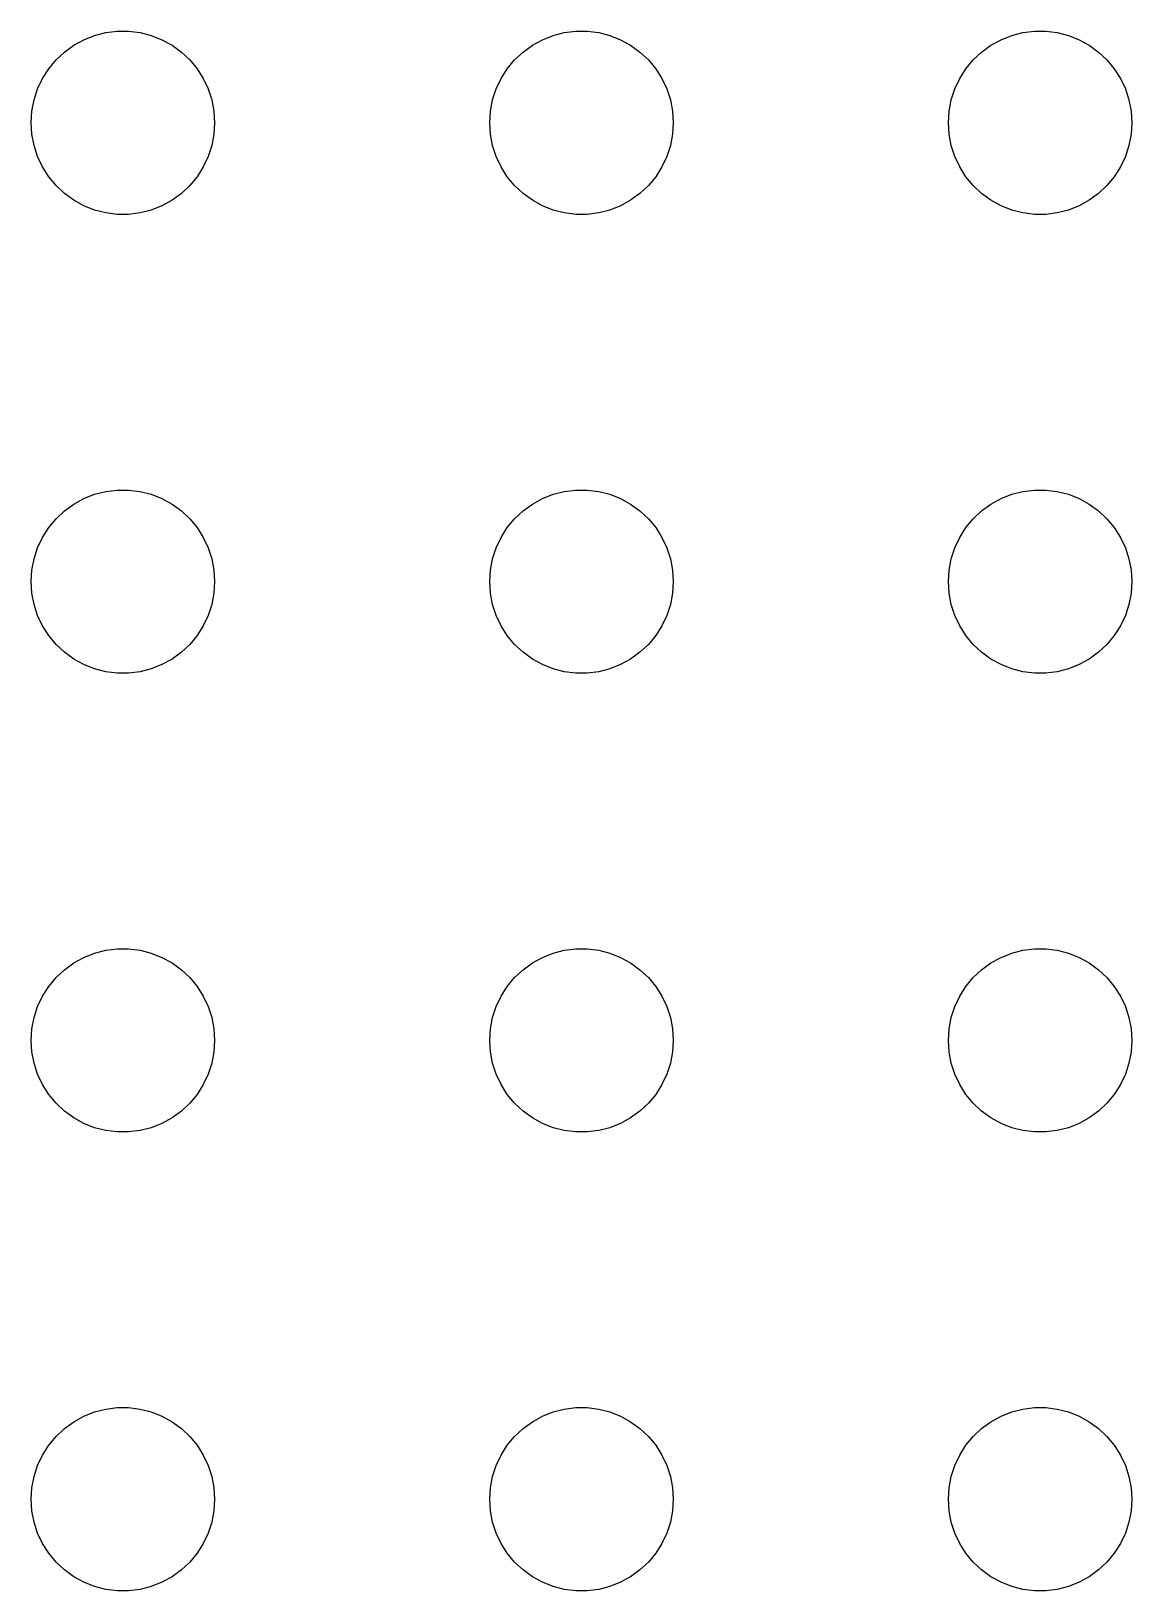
# Model space of a CAD drawing. Header units: metres. Extents: x -97 to 97, y -97 to 97.
# Drawn here: x -46.5 to -28.5, y 21 to 46.5 of the extents above; entities that cross this region are included whole.
import ezdxf

# ---------------------------------------------------------------- set-up
doc = ezdxf.new("R2010")
doc.units = ezdxf.units.M

msp = doc.modelspace()

# ---------------------------------------------------------------- linework, layer by layer
for p, q in [((-45.6387, 46.3572), (-45.4635, 46.4266)), ((-45.4635, 46.4266), (-45.2811, 46.4734)), ((-45.2811, 46.4734), (-45.0942, 46.497)), ((-45.0942, 46.497), (-44.9058, 46.497)), ((-44.9058, 46.497), (-44.7189, 46.4734)), ((-44.7189, 46.4734), (-44.5365, 46.4266)), ((-44.5365, 46.4266), (-44.3613, 46.3572)), ((-38.1387, 46.3572), (-37.9635, 46.4266)), ((-37.9635, 46.4266), (-37.7811, 46.4734)), ((-37.7811, 46.4734), (-37.5942, 46.497)), ((-37.5942, 46.497), (-37.4058, 46.497)), ((-37.4058, 46.497), (-37.2189, 46.4734)), ((-37.2189, 46.4734), (-37.0365, 46.4266)), ((-37.0365, 46.4266), (-36.8613, 46.3572)), ((-30.6387, 46.3572), (-30.4635, 46.4266)), ((-30.4635, 46.4266), (-30.2811, 46.4734)), ((-30.2811, 46.4734), (-30.0942, 46.497)), ((-30.0942, 46.497), (-29.9058, 46.497)), ((-29.9058, 46.497), (-29.7189, 46.4734)), ((-29.7189, 46.4734), (-29.5365, 46.4266)), ((-29.5365, 46.4266), (-29.3613, 46.3572)), ((-46.0934, 46.0268), (-45.9561, 46.1558)), ((-45.9561, 46.1558), (-45.8037, 46.2665)), ((-45.8037, 46.2665), (-45.6387, 46.3572)), ((-44.3613, 46.3572), (-44.1963, 46.2665)), ((-44.1963, 46.2665), (-44.0439, 46.1558)), ((-44.0439, 46.1558), (-43.9065, 46.0268)), ((-38.5934, 46.0268), (-38.4561, 46.1558)), ((-38.4561, 46.1558), (-38.3037, 46.2665)), ((-38.3037, 46.2665), (-38.1387, 46.3572)), ((-36.8613, 46.3572), (-36.6963, 46.2665)), ((-36.6963, 46.2665), (-36.5439, 46.1558)), ((-36.5439, 46.1558), (-36.4065, 46.0268)), ((-31.0934, 46.0268), (-30.9561, 46.1558)), ((-30.9561, 46.1558), (-30.8037, 46.2665)), ((-30.8037, 46.2665), (-30.6387, 46.3572)), ((-29.3613, 46.3572), (-29.1963, 46.2665)), ((-29.1963, 46.2665), (-29.0439, 46.1558)), ((-29.0439, 46.1558), (-28.9065, 46.0268)), ((-46.2135, 45.8817), (-46.0934, 46.0268)), ((-43.9065, 46.0268), (-43.7865, 45.8817)), ((-38.7135, 45.8817), (-38.5934, 46.0268)), ((-36.4065, 46.0268), (-36.2865, 45.8817)), ((-31.2135, 45.8817), (-31.0934, 46.0268)), ((-28.9065, 46.0268), (-28.7865, 45.8817)), ((-46.3947, 45.5522), (-46.3145, 45.7226)), ((-46.3145, 45.7226), (-46.2135, 45.8817)), ((-43.7865, 45.8817), (-43.6855, 45.7226)), ((-43.6855, 45.7226), (-43.6053, 45.5522)), ((-38.8947, 45.5522), (-38.8145, 45.7226)), ((-38.8145, 45.7226), (-38.7135, 45.8817)), ((-36.2865, 45.8817), (-36.1855, 45.7226)), ((-36.1855, 45.7226), (-36.1053, 45.5522)), ((-31.3947, 45.5522), (-31.3145, 45.7226)), ((-31.3145, 45.7226), (-31.2135, 45.8817)), ((-28.7865, 45.8817), (-28.6855, 45.7226)), ((-28.6855, 45.7226), (-28.6053, 45.5522)), ((-46.4529, 45.373), (-46.3947, 45.5522)), ((-43.6053, 45.5522), (-43.5471, 45.373)), ((-38.9529, 45.373), (-38.8947, 45.5522)), ((-36.1053, 45.5522), (-36.0471, 45.373)), ((-31.4529, 45.373), (-31.3947, 45.5522)), ((-28.6053, 45.5522), (-28.5471, 45.373)), ((-46.5, 45), (-46.4882, 45.188)), ((-46.4882, 45.188), (-46.4529, 45.373)), ((-43.5471, 45.373), (-43.5118, 45.188)), ((-43.5118, 45.188), (-43.5, 45)), ((-39, 45), (-38.9882, 45.188)), ((-38.9882, 45.188), (-38.9529, 45.373)), ((-36.0471, 45.373), (-36.0118, 45.188)), ((-36.0118, 45.188), (-36, 45)), ((-31.5, 45), (-31.4882, 45.188)), ((-31.4882, 45.188), (-31.4529, 45.373)), ((-28.5471, 45.373), (-28.5118, 45.188)), ((-28.5118, 45.188), (-28.5, 45)), ((-46.4882, 44.812), (-46.5, 45)), ((-43.5, 45), (-43.5118, 44.812)), ((-38.9882, 44.812), (-39, 45)), ((-36, 45), (-36.0118, 44.812)), ((-31.4882, 44.812), (-31.5, 45)), ((-28.5, 45), (-28.5118, 44.812)), ((-46.4529, 44.627), (-46.4882, 44.812)), ((-46.3947, 44.4478), (-46.4529, 44.627)), ((-43.5471, 44.627), (-43.6053, 44.4478)), ((-43.5118, 44.812), (-43.5471, 44.627)), ((-38.9529, 44.627), (-38.9882, 44.812)), ((-38.8947, 44.4478), (-38.9529, 44.627)), ((-36.0471, 44.627), (-36.1053, 44.4478)), ((-36.0118, 44.812), (-36.0471, 44.627)), ((-31.4529, 44.627), (-31.4882, 44.812)), ((-31.3947, 44.4478), (-31.4529, 44.627)), ((-28.5471, 44.627), (-28.6053, 44.4478)), ((-28.5118, 44.812), (-28.5471, 44.627)), ((-46.3145, 44.2774), (-46.3947, 44.4478)), ((-43.6053, 44.4478), (-43.6855, 44.2774)), ((-38.8145, 44.2774), (-38.8947, 44.4478)), ((-36.1053, 44.4478), (-36.1855, 44.2774)), ((-31.3145, 44.2774), (-31.3947, 44.4478)), ((-28.6053, 44.4478), (-28.6855, 44.2774)), ((-46.2135, 44.1183), (-46.3145, 44.2774)), ((-46.0934, 43.9732), (-46.2135, 44.1183)), ((-43.7865, 44.1183), (-43.9065, 43.9732)), ((-43.6855, 44.2774), (-43.7865, 44.1183)), ((-38.7135, 44.1183), (-38.8145, 44.2774)), ((-38.5934, 43.9732), (-38.7135, 44.1183)), ((-36.2865, 44.1183), (-36.4065, 43.9732)), ((-36.1855, 44.2774), (-36.2865, 44.1183)), ((-31.2135, 44.1183), (-31.3145, 44.2774)), ((-31.0934, 43.9732), (-31.2135, 44.1183)), ((-28.7865, 44.1183), (-28.9065, 43.9732)), ((-28.6855, 44.2774), (-28.7865, 44.1183)), ((-45.9561, 43.8442), (-46.0934, 43.9732)), ((-43.9065, 43.9732), (-44.0439, 43.8442)), ((-38.4561, 43.8442), (-38.5934, 43.9732)), ((-36.4065, 43.9732), (-36.5439, 43.8442)), ((-30.9561, 43.8442), (-31.0934, 43.9732)), ((-28.9065, 43.9732), (-29.0439, 43.8442)), ((-45.8037, 43.7335), (-45.9561, 43.8442)), ((-45.6387, 43.6428), (-45.8037, 43.7335)), ((-45.4635, 43.5734), (-45.6387, 43.6428)), ((-44.3613, 43.6428), (-44.5365, 43.5734)), ((-44.1963, 43.7335), (-44.3613, 43.6428)), ((-44.0439, 43.8442), (-44.1963, 43.7335)), ((-38.3037, 43.7335), (-38.4561, 43.8442)), ((-38.1387, 43.6428), (-38.3037, 43.7335)), ((-37.9635, 43.5734), (-38.1387, 43.6428)), ((-36.8613, 43.6428), (-37.0365, 43.5734)), ((-36.6963, 43.7335), (-36.8613, 43.6428)), ((-36.5439, 43.8442), (-36.6963, 43.7335)), ((-30.8037, 43.7335), (-30.9561, 43.8442)), ((-30.6387, 43.6428), (-30.8037, 43.7335)), ((-30.4635, 43.5734), (-30.6387, 43.6428)), ((-29.3613, 43.6428), (-29.5365, 43.5734)), ((-29.1963, 43.7335), (-29.3613, 43.6428)), ((-29.0439, 43.8442), (-29.1963, 43.7335)), ((-45.2811, 43.5266), (-45.4635, 43.5734)), ((-45.0942, 43.503), (-45.2811, 43.5266)), ((-44.9058, 43.503), (-45.0942, 43.503)), ((-44.7189, 43.5266), (-44.9058, 43.503)), ((-44.5365, 43.5734), (-44.7189, 43.5266)), ((-37.7811, 43.5266), (-37.9635, 43.5734)), ((-37.5942, 43.503), (-37.7811, 43.5266)), ((-37.4058, 43.503), (-37.5942, 43.503)), ((-37.2189, 43.5266), (-37.4058, 43.503)), ((-37.0365, 43.5734), (-37.2189, 43.5266)), ((-30.2811, 43.5266), (-30.4635, 43.5734)), ((-30.0942, 43.503), (-30.2811, 43.5266)), ((-29.9058, 43.503), (-30.0942, 43.503)), ((-29.7189, 43.5266), (-29.9058, 43.503)), ((-29.5365, 43.5734), (-29.7189, 43.5266)), ((-45.9561, 38.6558), (-45.8037, 38.7665)), ((-45.8037, 38.7665), (-45.6387, 38.8572)), ((-45.6387, 38.8572), (-45.4635, 38.9266)), ((-45.4635, 38.9266), (-45.2811, 38.9734)), ((-45.2811, 38.9734), (-45.0942, 38.997)), ((-45.0942, 38.997), (-44.9058, 38.997)), ((-44.9058, 38.997), (-44.7189, 38.9734)), ((-44.7189, 38.9734), (-44.5365, 38.9266)), ((-44.5365, 38.9266), (-44.3613, 38.8572)), ((-44.3613, 38.8572), (-44.1963, 38.7665)), ((-44.1963, 38.7665), (-44.0439, 38.6558)), ((-38.4561, 38.6558), (-38.3037, 38.7665)), ((-38.3037, 38.7665), (-38.1387, 38.8572)), ((-38.1387, 38.8572), (-37.9635, 38.9266)), ((-37.9635, 38.9266), (-37.7811, 38.9734)), ((-37.7811, 38.9734), (-37.5942, 38.997)), ((-37.5942, 38.997), (-37.4058, 38.997)), ((-37.4058, 38.997), (-37.2189, 38.9734)), ((-37.2189, 38.9734), (-37.0365, 38.9266)), ((-37.0365, 38.9266), (-36.8613, 38.8572)), ((-36.8613, 38.8572), (-36.6963, 38.7665)), ((-36.6963, 38.7665), (-36.5439, 38.6558)), ((-30.9561, 38.6558), (-30.8037, 38.7665)), ((-30.8037, 38.7665), (-30.6387, 38.8572)), ((-30.6387, 38.8572), (-30.4635, 38.9266)), ((-30.4635, 38.9266), (-30.2811, 38.9734)), ((-30.2811, 38.9734), (-30.0942, 38.997)), ((-30.0942, 38.997), (-29.9058, 38.997)), ((-29.9058, 38.997), (-29.7189, 38.9734)), ((-29.7189, 38.9734), (-29.5365, 38.9266)), ((-29.5365, 38.9266), (-29.3613, 38.8572)), ((-29.3613, 38.8572), (-29.1963, 38.7665)), ((-29.1963, 38.7665), (-29.0439, 38.6558)), ((-46.2135, 38.3817), (-46.0934, 38.5268)), ((-46.0934, 38.5268), (-45.9561, 38.6558)), ((-44.0439, 38.6558), (-43.9065, 38.5268)), ((-43.9065, 38.5268), (-43.7865, 38.3817)), ((-38.7135, 38.3817), (-38.5934, 38.5268)), ((-38.5934, 38.5268), (-38.4561, 38.6558)), ((-36.5439, 38.6558), (-36.4065, 38.5268)), ((-36.4065, 38.5268), (-36.2865, 38.3817)), ((-31.2135, 38.3817), (-31.0934, 38.5268)), ((-31.0934, 38.5268), (-30.9561, 38.6558)), ((-29.0439, 38.6558), (-28.9065, 38.5268)), ((-28.9065, 38.5268), (-28.7865, 38.3817)), ((-46.3145, 38.2226), (-46.2135, 38.3817)), ((-43.7865, 38.3817), (-43.6855, 38.2226)), ((-38.8145, 38.2226), (-38.7135, 38.3817)), ((-36.2865, 38.3817), (-36.1855, 38.2226)), ((-31.3145, 38.2226), (-31.2135, 38.3817)), ((-28.7865, 38.3817), (-28.6855, 38.2226)), ((-46.4529, 37.873), (-46.3947, 38.0522)), ((-46.3947, 38.0522), (-46.3145, 38.2226)), ((-43.6855, 38.2226), (-43.6053, 38.0522)), ((-43.6053, 38.0522), (-43.5471, 37.873)), ((-38.9529, 37.873), (-38.8947, 38.0522)), ((-38.8947, 38.0522), (-38.8145, 38.2226)), ((-36.1855, 38.2226), (-36.1053, 38.0522)), ((-36.1053, 38.0522), (-36.0471, 37.873)), ((-31.4529, 37.873), (-31.3947, 38.0522)), ((-31.3947, 38.0522), (-31.3145, 38.2226)), ((-28.6855, 38.2226), (-28.6053, 38.0522)), ((-28.6053, 38.0522), (-28.5471, 37.873)), ((-46.4882, 37.688), (-46.4529, 37.873)), ((-43.5471, 37.873), (-43.5118, 37.688)), ((-38.9882, 37.688), (-38.9529, 37.873)), ((-36.0471, 37.873), (-36.0118, 37.688)), ((-31.4882, 37.688), (-31.4529, 37.873)), ((-28.5471, 37.873), (-28.5118, 37.688)), ((-46.5, 37.5), (-46.4882, 37.688)), ((-46.4882, 37.312), (-46.5, 37.5)), ((-43.5118, 37.688), (-43.5, 37.5)), ((-43.5, 37.5), (-43.5118, 37.312)), ((-39, 37.5), (-38.9882, 37.688)), ((-38.9882, 37.312), (-39, 37.5)), ((-36.0118, 37.688), (-36, 37.5)), ((-36, 37.5), (-36.0118, 37.312)), ((-31.5, 37.5), (-31.4882, 37.688)), ((-31.4882, 37.312), (-31.5, 37.5)), ((-28.5118, 37.688), (-28.5, 37.5)), ((-28.5, 37.5), (-28.5118, 37.312)), ((-46.4529, 37.127), (-46.4882, 37.312)), ((-43.5118, 37.312), (-43.5471, 37.127)), ((-38.9529, 37.127), (-38.9882, 37.312)), ((-36.0118, 37.312), (-36.0471, 37.127)), ((-31.4529, 37.127), (-31.4882, 37.312)), ((-28.5118, 37.312), (-28.5471, 37.127)), ((-46.3947, 36.9478), (-46.4529, 37.127)), ((-43.5471, 37.127), (-43.6053, 36.9478)), ((-38.8947, 36.9478), (-38.9529, 37.127)), ((-36.0471, 37.127), (-36.1053, 36.9478)), ((-31.3947, 36.9478), (-31.4529, 37.127)), ((-28.5471, 37.127), (-28.6053, 36.9478)), ((-46.3145, 36.7774), (-46.3947, 36.9478)), ((-46.2135, 36.6183), (-46.3145, 36.7774)), ((-43.6855, 36.7774), (-43.7865, 36.6183)), ((-43.6053, 36.9478), (-43.6855, 36.7774)), ((-38.8145, 36.7774), (-38.8947, 36.9478)), ((-38.7135, 36.6183), (-38.8145, 36.7774)), ((-36.1855, 36.7774), (-36.2865, 36.6183)), ((-36.1053, 36.9478), (-36.1855, 36.7774)), ((-31.3145, 36.7774), (-31.3947, 36.9478)), ((-31.2135, 36.6183), (-31.3145, 36.7774)), ((-28.6855, 36.7774), (-28.7865, 36.6183)), ((-28.6053, 36.9478), (-28.6855, 36.7774)), ((-46.0934, 36.4732), (-46.2135, 36.6183)), ((-45.9561, 36.3442), (-46.0934, 36.4732)), ((-43.9065, 36.4732), (-44.0439, 36.3442)), ((-43.7865, 36.6183), (-43.9065, 36.4732)), ((-38.5934, 36.4732), (-38.7135, 36.6183)), ((-38.4561, 36.3442), (-38.5934, 36.4732)), ((-36.4065, 36.4732), (-36.5439, 36.3442)), ((-36.2865, 36.6183), (-36.4065, 36.4732)), ((-31.0934, 36.4732), (-31.2135, 36.6183)), ((-30.9561, 36.3442), (-31.0934, 36.4732)), ((-28.9065, 36.4732), (-29.0439, 36.3442)), ((-28.7865, 36.6183), (-28.9065, 36.4732)), ((-45.8037, 36.2335), (-45.9561, 36.3442)), ((-45.6387, 36.1428), (-45.8037, 36.2335)), ((-44.1963, 36.2335), (-44.3613, 36.1428)), ((-44.0439, 36.3442), (-44.1963, 36.2335)), ((-38.3037, 36.2335), (-38.4561, 36.3442)), ((-38.1387, 36.1428), (-38.3037, 36.2335)), ((-36.6963, 36.2335), (-36.8613, 36.1428)), ((-36.5439, 36.3442), (-36.6963, 36.2335)), ((-30.8037, 36.2335), (-30.9561, 36.3442)), ((-30.6387, 36.1428), (-30.8037, 36.2335)), ((-29.1963, 36.2335), (-29.3613, 36.1428)), ((-29.0439, 36.3442), (-29.1963, 36.2335)), ((-45.4635, 36.0734), (-45.6387, 36.1428)), ((-45.2811, 36.0266), (-45.4635, 36.0734)), ((-45.0942, 36.003), (-45.2811, 36.0266)), ((-44.9058, 36.003), (-45.0942, 36.003)), ((-44.7189, 36.0266), (-44.9058, 36.003)), ((-44.5365, 36.0734), (-44.7189, 36.0266)), ((-44.3613, 36.1428), (-44.5365, 36.0734)), ((-37.9635, 36.0734), (-38.1387, 36.1428)), ((-37.7811, 36.0266), (-37.9635, 36.0734)), ((-37.5942, 36.003), (-37.7811, 36.0266)), ((-37.4058, 36.003), (-37.5942, 36.003)), ((-37.2189, 36.0266), (-37.4058, 36.003)), ((-37.0365, 36.0734), (-37.2189, 36.0266)), ((-36.8613, 36.1428), (-37.0365, 36.0734)), ((-30.4635, 36.0734), (-30.6387, 36.1428)), ((-30.2811, 36.0266), (-30.4635, 36.0734)), ((-30.0942, 36.003), (-30.2811, 36.0266)), ((-29.9058, 36.003), (-30.0942, 36.003)), ((-29.7189, 36.0266), (-29.9058, 36.003)), ((-29.5365, 36.0734), (-29.7189, 36.0266)), ((-29.3613, 36.1428), (-29.5365, 36.0734)), ((-45.6387, 31.3572), (-45.4635, 31.4266)), ((-45.4635, 31.4266), (-45.2811, 31.4734)), ((-45.2811, 31.4734), (-45.0942, 31.497)), ((-45.0942, 31.497), (-44.9058, 31.497)), ((-44.9058, 31.497), (-44.7189, 31.4734)), ((-44.7189, 31.4734), (-44.5365, 31.4266)), ((-44.5365, 31.4266), (-44.3613, 31.3572)), ((-38.1387, 31.3572), (-37.9635, 31.4266)), ((-37.9635, 31.4266), (-37.7811, 31.4734)), ((-37.7811, 31.4734), (-37.5942, 31.497)), ((-37.5942, 31.497), (-37.4058, 31.497)), ((-37.4058, 31.497), (-37.2189, 31.4734)), ((-37.2189, 31.4734), (-37.0365, 31.4266)), ((-37.0365, 31.4266), (-36.8613, 31.3572)), ((-30.6387, 31.3572), (-30.4635, 31.4266)), ((-30.4635, 31.4266), (-30.2811, 31.4734)), ((-30.2811, 31.4734), (-30.0942, 31.497)), ((-30.0942, 31.497), (-29.9058, 31.497)), ((-29.9058, 31.497), (-29.7189, 31.4734)), ((-29.7189, 31.4734), (-29.5365, 31.4266)), ((-29.5365, 31.4266), (-29.3613, 31.3572)), ((-46.0934, 31.0268), (-45.9561, 31.1558)), ((-45.9561, 31.1558), (-45.8037, 31.2665)), ((-45.8037, 31.2665), (-45.6387, 31.3572)), ((-44.3613, 31.3572), (-44.1963, 31.2665)), ((-44.1963, 31.2665), (-44.0439, 31.1558)), ((-44.0439, 31.1558), (-43.9065, 31.0268)), ((-38.5934, 31.0268), (-38.4561, 31.1558)), ((-38.4561, 31.1558), (-38.3037, 31.2665)), ((-38.3037, 31.2665), (-38.1387, 31.3572)), ((-36.8613, 31.3572), (-36.6963, 31.2665)), ((-36.6963, 31.2665), (-36.5439, 31.1558)), ((-36.5439, 31.1558), (-36.4065, 31.0268)), ((-31.0934, 31.0268), (-30.9561, 31.1558)), ((-30.9561, 31.1558), (-30.8037, 31.2665)), ((-30.8037, 31.2665), (-30.6387, 31.3572)), ((-29.3613, 31.3572), (-29.1963, 31.2665)), ((-29.1963, 31.2665), (-29.0439, 31.1558)), ((-29.0439, 31.1558), (-28.9065, 31.0268)), ((-46.3145, 30.7226), (-46.2135, 30.8817)), ((-46.2135, 30.8817), (-46.0934, 31.0268)), ((-43.9065, 31.0268), (-43.7865, 30.8817)), ((-43.7865, 30.8817), (-43.6855, 30.7226)), ((-38.8145, 30.7226), (-38.7135, 30.8817)), ((-38.7135, 30.8817), (-38.5934, 31.0268)), ((-36.4065, 31.0268), (-36.2865, 30.8817)), ((-36.2865, 30.8817), (-36.1855, 30.7226)), ((-31.3145, 30.7226), (-31.2135, 30.8817)), ((-31.2135, 30.8817), (-31.0934, 31.0268)), ((-28.9065, 31.0268), (-28.7865, 30.8817)), ((-28.7865, 30.8817), (-28.6855, 30.7226)), ((-46.3947, 30.5522), (-46.3145, 30.7226)), ((-43.6855, 30.7226), (-43.6053, 30.5522)), ((-38.8947, 30.5522), (-38.8145, 30.7226)), ((-36.1855, 30.7226), (-36.1053, 30.5522)), ((-31.3947, 30.5522), (-31.3145, 30.7226)), ((-28.6855, 30.7226), (-28.6053, 30.5522)), ((-46.4882, 30.188), (-46.4529, 30.373)), ((-46.4529, 30.373), (-46.3947, 30.5522)), ((-43.6053, 30.5522), (-43.5471, 30.373)), ((-43.5471, 30.373), (-43.5118, 30.188)), ((-38.9882, 30.188), (-38.9529, 30.373)), ((-38.9529, 30.373), (-38.8947, 30.5522)), ((-36.1053, 30.5522), (-36.0471, 30.373)), ((-36.0471, 30.373), (-36.0118, 30.188)), ((-31.4882, 30.188), (-31.4529, 30.373)), ((-31.4529, 30.373), (-31.3947, 30.5522)), ((-28.6053, 30.5522), (-28.5471, 30.373)), ((-28.5471, 30.373), (-28.5118, 30.188)), ((-46.5, 30), (-46.4882, 30.188)), ((-43.5118, 30.188), (-43.5, 30)), ((-39, 30), (-38.9882, 30.188)), ((-36.0118, 30.188), (-36, 30)), ((-31.5, 30), (-31.4882, 30.188)), ((-28.5118, 30.188), (-28.5, 30)), ((-46.4882, 29.812), (-46.5, 30)), ((-43.5, 30), (-43.5118, 29.812)), ((-38.9882, 29.812), (-39, 30)), ((-36, 30), (-36.0118, 29.812)), ((-31.4882, 29.812), (-31.5, 30)), ((-28.5, 30), (-28.5118, 29.812)), ((-46.4529, 29.627), (-46.4882, 29.812)), ((-46.3947, 29.4478), (-46.4529, 29.627)), ((-43.5471, 29.627), (-43.6053, 29.4478)), ((-43.5118, 29.812), (-43.5471, 29.627)), ((-38.9529, 29.627), (-38.9882, 29.812)), ((-38.8947, 29.4478), (-38.9529, 29.627)), ((-36.0471, 29.627), (-36.1053, 29.4478)), ((-36.0118, 29.812), (-36.0471, 29.627)), ((-31.4529, 29.627), (-31.4882, 29.812)), ((-31.3947, 29.4478), (-31.4529, 29.627)), ((-28.5471, 29.627), (-28.6053, 29.4478)), ((-28.5118, 29.812), (-28.5471, 29.627)), ((-46.3145, 29.2774), (-46.3947, 29.4478)), ((-43.6053, 29.4478), (-43.6855, 29.2774)), ((-38.8145, 29.2774), (-38.8947, 29.4478)), ((-36.1053, 29.4478), (-36.1855, 29.2774)), ((-31.3145, 29.2774), (-31.3947, 29.4478)), ((-28.6053, 29.4478), (-28.6855, 29.2774)), ((-46.2135, 29.1183), (-46.3145, 29.2774)), ((-46.0934, 28.9732), (-46.2135, 29.1183)), ((-43.7865, 29.1183), (-43.9065, 28.9732)), ((-43.6855, 29.2774), (-43.7865, 29.1183)), ((-38.7135, 29.1183), (-38.8145, 29.2774)), ((-38.5934, 28.9732), (-38.7135, 29.1183)), ((-36.2865, 29.1183), (-36.4065, 28.9732)), ((-36.1855, 29.2774), (-36.2865, 29.1183)), ((-31.2135, 29.1183), (-31.3145, 29.2774)), ((-31.0934, 28.9732), (-31.2135, 29.1183)), ((-28.7865, 29.1183), (-28.9065, 28.9732)), ((-28.6855, 29.2774), (-28.7865, 29.1183)), ((-45.9561, 28.8442), (-46.0934, 28.9732)), ((-45.8037, 28.7335), (-45.9561, 28.8442)), ((-44.0439, 28.8442), (-44.1963, 28.7335)), ((-43.9065, 28.9732), (-44.0439, 28.8442)), ((-38.4561, 28.8442), (-38.5934, 28.9732)), ((-38.3037, 28.7335), (-38.4561, 28.8442)), ((-36.5439, 28.8442), (-36.6963, 28.7335)), ((-36.4065, 28.9732), (-36.5439, 28.8442)), ((-30.9561, 28.8442), (-31.0934, 28.9732)), ((-30.8037, 28.7335), (-30.9561, 28.8442)), ((-29.0439, 28.8442), (-29.1963, 28.7335)), ((-28.9065, 28.9732), (-29.0439, 28.8442)), ((-45.6387, 28.6427), (-45.8037, 28.7335)), ((-45.4635, 28.5734), (-45.6387, 28.6427)), ((-45.2811, 28.5266), (-45.4635, 28.5734)), ((-44.5365, 28.5734), (-44.7189, 28.5266)), ((-44.3613, 28.6427), (-44.5365, 28.5734)), ((-44.1963, 28.7335), (-44.3613, 28.6427)), ((-38.1387, 28.6427), (-38.3037, 28.7335)), ((-37.9635, 28.5734), (-38.1387, 28.6427)), ((-37.7811, 28.5266), (-37.9635, 28.5734)), ((-37.0365, 28.5734), (-37.2189, 28.5266)), ((-36.8613, 28.6427), (-37.0365, 28.5734)), ((-36.6963, 28.7335), (-36.8613, 28.6427)), ((-30.6387, 28.6427), (-30.8037, 28.7335)), ((-30.4635, 28.5734), (-30.6387, 28.6427)), ((-30.2811, 28.5266), (-30.4635, 28.5734)), ((-29.5365, 28.5734), (-29.7189, 28.5266)), ((-29.3613, 28.6427), (-29.5365, 28.5734)), ((-29.1963, 28.7335), (-29.3613, 28.6427)), ((-45.0942, 28.503), (-45.2811, 28.5266)), ((-44.9058, 28.503), (-45.0942, 28.503)), ((-44.7189, 28.5266), (-44.9058, 28.503)), ((-37.5942, 28.503), (-37.7811, 28.5266)), ((-37.4058, 28.503), (-37.5942, 28.503)), ((-37.2189, 28.5266), (-37.4058, 28.503)), ((-30.0942, 28.503), (-30.2811, 28.5266)), ((-29.9058, 28.503), (-30.0942, 28.503)), ((-29.7189, 28.5266), (-29.9058, 28.503)), ((-45.4635, 23.9266), (-45.2811, 23.9734)), ((-45.2811, 23.9734), (-45.0942, 23.997)), ((-45.0942, 23.997), (-44.9058, 23.997)), ((-44.9058, 23.997), (-44.7189, 23.9734)), ((-44.7189, 23.9734), (-44.5365, 23.9266)), ((-37.9635, 23.9266), (-37.7811, 23.9734)), ((-37.7811, 23.9734), (-37.5942, 23.997)), ((-37.5942, 23.997), (-37.4058, 23.997)), ((-37.4058, 23.997), (-37.2189, 23.9734)), ((-37.2189, 23.9734), (-37.0365, 23.9266)), ((-30.4635, 23.9266), (-30.2811, 23.9734)), ((-30.2811, 23.9734), (-30.0942, 23.997)), ((-30.0942, 23.997), (-29.9058, 23.997)), ((-29.9058, 23.997), (-29.7189, 23.9734)), ((-29.7189, 23.9734), (-29.5365, 23.9266)), ((-45.9561, 23.6558), (-45.8037, 23.7665)), ((-45.8037, 23.7665), (-45.6387, 23.8572)), ((-45.6387, 23.8572), (-45.4635, 23.9266)), ((-44.5365, 23.9266), (-44.3613, 23.8572)), ((-44.3613, 23.8572), (-44.1963, 23.7665)), ((-44.1963, 23.7665), (-44.0439, 23.6558)), ((-38.4561, 23.6558), (-38.3037, 23.7665)), ((-38.3037, 23.7665), (-38.1387, 23.8572)), ((-38.1387, 23.8572), (-37.9635, 23.9266)), ((-37.0365, 23.9266), (-36.8613, 23.8572)), ((-36.8613, 23.8572), (-36.6963, 23.7665)), ((-36.6963, 23.7665), (-36.5439, 23.6558)), ((-30.9561, 23.6558), (-30.8037, 23.7665)), ((-30.8037, 23.7665), (-30.6387, 23.8572)), ((-30.6387, 23.8572), (-30.4635, 23.9266)), ((-29.5365, 23.9266), (-29.3613, 23.8572)), ((-29.3613, 23.8572), (-29.1963, 23.7665)), ((-29.1963, 23.7665), (-29.0439, 23.6558)), ((-46.2135, 23.3817), (-46.0934, 23.5268)), ((-46.0934, 23.5268), (-45.9561, 23.6558)), ((-44.0439, 23.6558), (-43.9065, 23.5268)), ((-43.9065, 23.5268), (-43.7865, 23.3817)), ((-38.7135, 23.3817), (-38.5934, 23.5268)), ((-38.5934, 23.5268), (-38.4561, 23.6558)), ((-36.5439, 23.6558), (-36.4065, 23.5268)), ((-36.4065, 23.5268), (-36.2865, 23.3817)), ((-31.2135, 23.3817), (-31.0934, 23.5268)), ((-31.0934, 23.5268), (-30.9561, 23.6558)), ((-29.0439, 23.6558), (-28.9065, 23.5268)), ((-28.9065, 23.5268), (-28.7865, 23.3817)), ((-46.3947, 23.0522), (-46.3145, 23.2226)), ((-46.3145, 23.2226), (-46.2135, 23.3817)), ((-43.7865, 23.3817), (-43.6855, 23.2226)), ((-43.6855, 23.2226), (-43.6053, 23.0522)), ((-38.8947, 23.0522), (-38.8145, 23.2226)), ((-38.8145, 23.2226), (-38.7135, 23.3817)), ((-36.2865, 23.3817), (-36.1855, 23.2226)), ((-36.1855, 23.2226), (-36.1053, 23.0522)), ((-31.3947, 23.0522), (-31.3145, 23.2226)), ((-31.3145, 23.2226), (-31.2135, 23.3817)), ((-28.7865, 23.3817), (-28.6855, 23.2226)), ((-28.6855, 23.2226), (-28.6053, 23.0522)), ((-46.4529, 22.873), (-46.3947, 23.0522)), ((-43.6053, 23.0522), (-43.5471, 22.873)), ((-38.9529, 22.873), (-38.8947, 23.0522)), ((-36.1053, 23.0522), (-36.0471, 22.873)), ((-31.4529, 22.873), (-31.3947, 23.0522)), ((-28.6053, 23.0522), (-28.5471, 22.873)), ((-46.4882, 22.688), (-46.4529, 22.873)), ((-43.5471, 22.873), (-43.5118, 22.688)), ((-38.9882, 22.688), (-38.9529, 22.873)), ((-36.0471, 22.873), (-36.0118, 22.688)), ((-31.4882, 22.688), (-31.4529, 22.873)), ((-28.5471, 22.873), (-28.5118, 22.688)), ((-46.5, 22.5), (-46.4882, 22.688)), ((-46.4882, 22.312), (-46.5, 22.5)), ((-43.5118, 22.688), (-43.5, 22.5)), ((-43.5, 22.5), (-43.5118, 22.312)), ((-39, 22.5), (-38.9882, 22.688)), ((-38.9882, 22.312), (-39, 22.5)), ((-36.0118, 22.688), (-36, 22.5)), ((-36, 22.5), (-36.0118, 22.312)), ((-31.5, 22.5), (-31.4882, 22.688)), ((-31.4882, 22.312), (-31.5, 22.5)), ((-28.5118, 22.688), (-28.5, 22.5)), ((-28.5, 22.5), (-28.5118, 22.312)), ((-46.4529, 22.127), (-46.4882, 22.312)), ((-43.5118, 22.312), (-43.5471, 22.127)), ((-38.9529, 22.127), (-38.9882, 22.312)), ((-36.0118, 22.312), (-36.0471, 22.127)), ((-31.4529, 22.127), (-31.4882, 22.312)), ((-28.5118, 22.312), (-28.5471, 22.127)), ((-46.3947, 21.9478), (-46.4529, 22.127)), ((-46.3145, 21.7774), (-46.3947, 21.9478)), ((-43.6053, 21.9478), (-43.6855, 21.7774)), ((-43.5471, 22.127), (-43.6053, 21.9478)), ((-38.8947, 21.9478), (-38.9529, 22.127)), ((-38.8145, 21.7774), (-38.8947, 21.9478)), ((-36.1053, 21.9478), (-36.1855, 21.7774)), ((-36.0471, 22.127), (-36.1053, 21.9478)), ((-31.3947, 21.9478), (-31.4529, 22.127)), ((-31.3145, 21.7774), (-31.3947, 21.9478)), ((-28.6053, 21.9478), (-28.6855, 21.7774)), ((-28.5471, 22.127), (-28.6053, 21.9478)), ((-46.2135, 21.6183), (-46.3145, 21.7774)), ((-43.6855, 21.7774), (-43.7865, 21.6183)), ((-38.7135, 21.6183), (-38.8145, 21.7774)), ((-36.1855, 21.7774), (-36.2865, 21.6183)), ((-31.2135, 21.6183), (-31.3145, 21.7774)), ((-28.6855, 21.7774), (-28.7865, 21.6183)), ((-46.0934, 21.4732), (-46.2135, 21.6183)), ((-45.9561, 21.3442), (-46.0934, 21.4732)), ((-43.9065, 21.4732), (-44.0439, 21.3442)), ((-43.7865, 21.6183), (-43.9065, 21.4732)), ((-38.5934, 21.4732), (-38.7135, 21.6183)), ((-38.4561, 21.3442), (-38.5934, 21.4732)), ((-36.4065, 21.4732), (-36.5439, 21.3442)), ((-36.2865, 21.6183), (-36.4065, 21.4732)), ((-31.0934, 21.4732), (-31.2135, 21.6183)), ((-30.9561, 21.3442), (-31.0934, 21.4732)), ((-28.9065, 21.4732), (-29.0439, 21.3442)), ((-28.7865, 21.6183), (-28.9065, 21.4732)), ((-45.8037, 21.2335), (-45.9561, 21.3442)), ((-45.6387, 21.1427), (-45.8037, 21.2335)), ((-44.1963, 21.2335), (-44.3613, 21.1427)), ((-44.0439, 21.3442), (-44.1963, 21.2335)), ((-38.3037, 21.2335), (-38.4561, 21.3442)), ((-38.1387, 21.1427), (-38.3037, 21.2335)), ((-36.6963, 21.2335), (-36.8613, 21.1427)), ((-36.5439, 21.3442), (-36.6963, 21.2335)), ((-30.8037, 21.2335), (-30.9561, 21.3442)), ((-30.6387, 21.1427), (-30.8037, 21.2335)), ((-29.1963, 21.2335), (-29.3613, 21.1427)), ((-29.0439, 21.3442), (-29.1963, 21.2335)), ((-45.4635, 21.0734), (-45.6387, 21.1427)), ((-45.2811, 21.0266), (-45.4635, 21.0734)), ((-45.0942, 21.003), (-45.2811, 21.0266)), ((-44.9058, 21.003), (-45.0942, 21.003)), ((-44.7189, 21.0266), (-44.9058, 21.003)), ((-44.5365, 21.0734), (-44.7189, 21.0266)), ((-44.3613, 21.1427), (-44.5365, 21.0734)), ((-37.9635, 21.0734), (-38.1387, 21.1427)), ((-37.7811, 21.0266), (-37.9635, 21.0734)), ((-37.5942, 21.003), (-37.7811, 21.0266)), ((-37.4058, 21.003), (-37.5942, 21.003)), ((-37.2189, 21.0266), (-37.4058, 21.003)), ((-37.0365, 21.0734), (-37.2189, 21.0266)), ((-36.8613, 21.1427), (-37.0365, 21.0734)), ((-30.4635, 21.0734), (-30.6387, 21.1427)), ((-30.2811, 21.0266), (-30.4635, 21.0734)), ((-30.0942, 21.003), (-30.2811, 21.0266)), ((-29.9058, 21.003), (-30.0942, 21.003)), ((-29.7189, 21.0266), (-29.9058, 21.003)), ((-29.5365, 21.0734), (-29.7189, 21.0266)), ((-29.3613, 21.1427), (-29.5365, 21.0734))]:
    msp.add_line(p, q)

doc.saveas('drawing.dxf')
